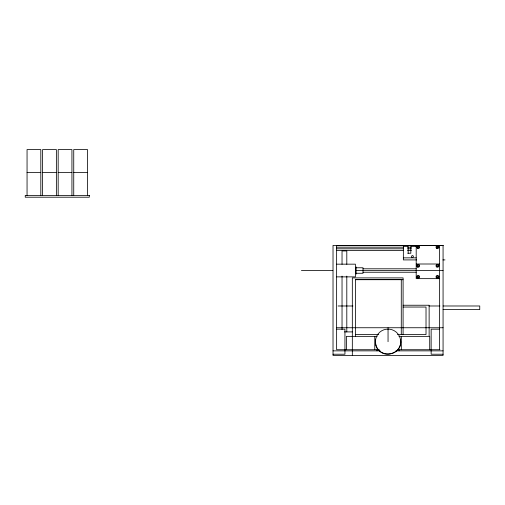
<?xml version="1.0" encoding="UTF-8"?>
<svg xmlns="http://www.w3.org/2000/svg" width="505" height="505" viewBox="0 0 505 505"><rect width="100%" height="100%" fill="white"/><g stroke="black" fill="none" stroke-linecap="round" stroke-linejoin="round"><path stroke-width="0.76" d="M375.581 339.796C375.19 343.305 376.042 347.049 378.422 349.719M27.055 172.476L40.81 172.476M42.616 172.476L56.371 172.476M58.176 172.476L71.931 172.476M73.736 172.476L87.491 172.476M416.196 245.512L443.068 245.512M418.563 246.389L410.824 246.389L410.824 253.245L407.743 253.245M436.364 246.389L437.911 246.389M336.633 247.185L403.59 247.185M407.529 247.185L411.468 247.185M336.633 248.807L403.59 248.807M407.529 248.807L411.468 248.807M336.633 250.43L403.59 250.43M407.529 250.43L411.468 250.43M403.356 257.847L416.196 257.847M416.694 259.911L403.356 259.911L403.356 246.389L408.16 246.389L408.16 253.245M442.929 259.911L445.012 259.911M416.196 264.001L439.457 264.001M336.633 264.166L355.406 264.166L355.406 276.873L336.633 276.873M356.132 267.77L363.007 267.77L363.007 273.274L356.132 273.274M363.007 268.799L416.196 268.799M301.416 270.522L332.864 270.522M355.406 270.522L443.068 270.522M363.007 272.239L416.196 272.239M439.457 278.646L416.196 278.646L416.196 245.405M355.432 279.707L403.091 279.707M403.091 305.241L429.13 305.241L429.13 336.362L398.899 336.362M338.072 305.986L352.963 305.986M428.966 305.986L439.937 305.986M443.068 305.986L479.75 305.986L479.75 309.597L443.068 309.597M403.091 307.046L426.018 307.046L426.018 334.556L397.403 334.556M336.633 327.745L443.068 327.745M336.747 329.165L344.947 329.165L344.947 354.226L333.022 354.226M439.344 329.165L431.144 329.165L431.144 354.226L443.068 354.226M344.416 331.905L352.326 331.905M355.432 334.556L378.75 334.556M377.197 336.362L346.386 336.362L346.386 349.719M379.369 349.719L336.633 349.719L336.633 245.405L439.457 245.512M397.511 349.719L439.924 349.719M333.022 350.868L380.158 350.868M395.933 350.868L443.068 350.868M379.293 350.628C386.906 359.099 402.365 351.512 400.579 340.301A12.612 12.612 0 0 0 389.437 329.165L386.148 329.228A12.612 12.612 0 0 0 375.512 340.301C373.586 358.802 403.186 358.209 400.509 339.796M439.457 245.405L439.457 349.719M429.704 336.362L429.704 349.719M403.091 334.556L403.091 277.901L352.326 277.901L352.326 355.451M401.286 334.556L401.286 279.53L355.432 279.53L355.432 336.362M401.323 336.362L401.323 349.719M399.089 349.719L399.089 350.868M388.048 327.745L388.048 341.696M377.001 349.719L377.001 350.868M374.767 336.362L374.767 349.719M356.132 266.918L356.132 274.12M346.802 264.311L346.802 250.953L342.036 250.953L342.036 264.311M346.802 276.102L346.802 331.905M342.036 276.102L342.036 329.544M87.491 195.403L87.491 149.549L73.736 149.549L73.736 195.403M71.931 195.403L71.931 149.549L58.176 149.549L58.176 195.403M56.371 195.403L56.371 149.549L42.616 149.549L42.616 195.403M40.81 195.403L40.81 149.549L27.055 149.549L27.055 195.403M436.749 248.195A0.903 0.903 0 0 1 438.435 247.74M89.297 195.403L25.25 195.403L25.25 197.209L89.297 197.209L89.297 195.403M443.068 245.405L333.022 245.405L333.022 355.451L443.068 355.451L443.068 245.405M412.017 257.279A0.903 0.903 0 0 0 413.374 256.496A0.903 0.903 0 0 0 412.017 255.713A0.903 0.903 0 0 0 412.017 257.279M417.824 247.753A0.72 0.72 0 0 0 418.904 247.128A0.72 0.72 0 0 0 417.824 246.497A0.72 0.72 0 0 0 417.824 247.753M437.09 247.753A0.72 0.72 0 0 0 438.176 247.128A0.72 0.72 0 0 0 437.09 246.497A0.72 0.72 0 0 0 437.09 247.753M436.73 278.091A1.446 1.446 0 0 0 438.895 276.841A1.446 1.446 0 0 0 436.73 275.591A1.446 1.446 0 0 0 436.73 278.091M437.09 277.466A0.72 0.72 0 0 0 438.176 276.841A0.72 0.72 0 0 0 437.09 276.216A0.72 0.72 0 0 0 437.09 277.466M436.434 266.836A1.446 1.446 0 0 0 438.845 266.192A1.446 1.446 0 0 0 437.077 264.424A1.446 1.446 0 0 0 436.434 266.836M436.939 266.324A0.72 0.72 0 0 0 438.151 266.002A0.72 0.72 0 0 0 437.267 265.119A0.72 0.72 0 0 0 436.939 266.324M417.465 267.069A1.446 1.446 0 0 0 419.63 265.819A1.446 1.446 0 0 0 417.465 264.563A1.446 1.446 0 0 0 417.465 267.069M417.824 266.444A0.72 0.72 0 0 0 418.904 265.819A0.72 0.72 0 0 0 417.824 265.188A0.72 0.72 0 0 0 417.824 266.444M417.465 278.091A1.446 1.446 0 0 0 419.63 276.841A1.446 1.446 0 0 0 417.465 275.591A1.446 1.446 0 0 0 417.465 278.091M417.824 277.466A0.72 0.72 0 0 0 418.904 276.841A0.72 0.72 0 0 0 417.824 276.216A0.72 0.72 0 0 0 417.824 277.466M417.465 248.378A1.446 1.446 0 0 0 419.63 247.128A1.446 1.446 0 0 0 417.465 245.872A1.446 1.446 0 0 0 417.465 248.378M436.73 248.378A1.446 1.446 0 0 0 438.895 247.128A1.446 1.446 0 0 0 436.73 245.872A1.446 1.446 0 0 0 436.73 248.378"/></g></svg>
